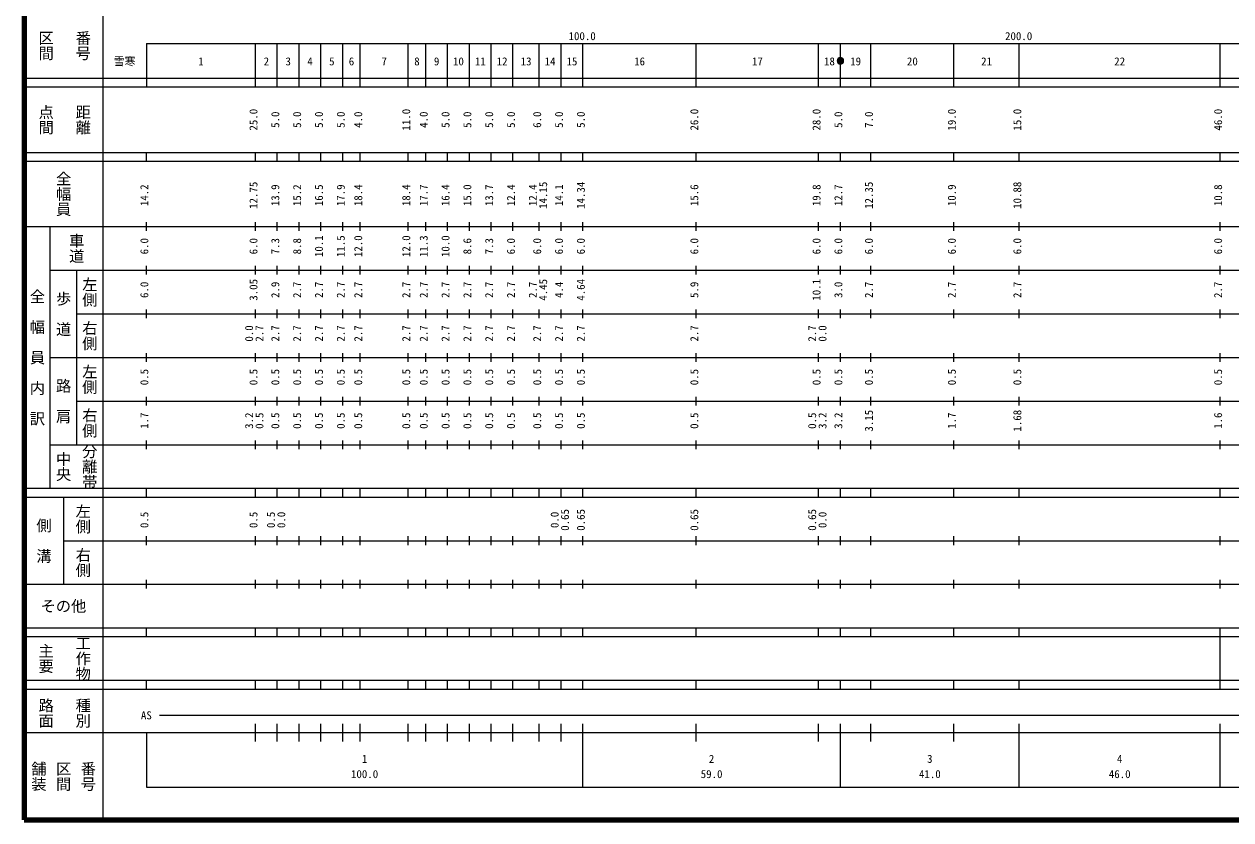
# Model space of a CAD drawing. Units: millimetres on the paper, enlarged 1000 times. Extents: x 40000 to 680000, y 20000 to 380000.
# Drawn here: x 40000 to 316467, y 20000 to 202409 of the extents above; entities that cross this region are included whole.
import ezdxf
from ezdxf.enums import TextEntityAlignment as Align

# ---------------------------------------------------------------- set-up
doc = ezdxf.new("R2010")
doc.units = ezdxf.units.MM
doc.header["$LTSCALE"] = 1000
doc.layers.add('M-TTL', color=2, linetype='Continuous', lineweight=140)
doc.layers.add('M-TTL-BAND', color=7, linetype='Continuous', lineweight=25)
doc.styles.add('@ＭＳ ゴシック', font='')
doc.styles.add('ＭＳ ゴシック', font='')
doc.styles.get('@ＭＳ ゴシック').set_extended_font_data('@MS Gothic')
doc.styles.get('ＭＳ ゴシック').set_extended_font_data('MS Gothic')

msp = doc.modelspace()

# ---------------------------------------------------------------- hatches: boundary and pattern name
at = {"layer": 'M-TTL-BAND'}
msp.add_hatch(color=256, dxfattribs=at).paths.add_polyline_path([(227750, 194000, 1), (226250, 194000, 1)])

# ---------------------------------------------------------------- linework, layer by layer
at = {"layer": 'M-TTL'}
for p, q in [((40000, 380000), (40000, 20000)), ((40000, 20000), (680000, 20000))]:
    msp.add_line(p, q, dxfattribs=at)
at = {"layer": 'M-TTL-BAND'}
for p, q in [((58000, 370000), (58000, 20000)), ((68000, 198000), (579000, 198000)), ((68000, 198000), (68000, 188000)), ((93000, 188000), (93000, 198000)), ((98000, 188000), (98000, 198000)), ((103000, 188000), (103000, 198000)), ((108000, 188000), (108000, 198000)), ((113000, 188000), (113000, 198000)), ((117000, 188000), (117000, 198000)), ((128000, 188000), (128000, 198000)), ((132000, 188000), (132000, 198000)), ((137000, 188000), (137000, 198000)), ((142000, 188000), (142000, 198000)), ((147000, 188000), (147000, 198000)), ((152000, 188000), (152000, 198000)), ((158000, 188000), (158000, 198000)), ((163000, 188000), (163000, 198000)), ((168000, 188000), (168000, 198000)), ((194000, 188000), (194000, 198000)), ((222000, 188000), (222000, 198000)), ((227000, 188000), (227000, 198000)), ((234000, 188000), (234000, 198000)), ((253000, 188000), (253000, 198000)), ((268000, 188000), (268000, 198000)), ((314000, 188000), (314000, 198000)), ((40000, 190000), (579000, 190000)), ((40000, 188000), (579000, 188000)), ((40000, 173000), (579000, 173000)), ((68000, 171000), (68000, 173000)), ((93000, 171000), (93000, 173000)), ((98000, 171000), (98000, 173000)), ((103000, 171000), (103000, 173000)), ((108000, 171000), (108000, 173000)), ((113000, 171000), (113000, 173000)), ((117000, 171000), (117000, 173000)), ((128000, 171000), (128000, 173000)), ((132000, 171000), (132000, 173000)), ((137000, 171000), (137000, 173000)), ((142000, 171000), (142000, 173000)), ((147000, 171000), (147000, 173000)), ((152000, 171000), (152000, 173000)), ((158000, 171000), (158000, 173000)), ((163000, 171000), (163000, 173000)), ((168000, 171000), (168000, 173000)), ((194000, 171000), (194000, 173000)), ((222000, 171000), (222000, 173000)), ((227000, 171000), (227000, 173000)), ((234000, 171000), (234000, 173000)), ((253000, 171000), (253000, 173000)), ((268000, 171000), (268000, 173000)), ((314000, 171000), (314000, 173000)), ((40000, 171000), (579000, 171000)), ((40000, 156000), (579000, 156000)), ((46000, 96000), (46000, 156000)), ((68000, 155000), (68000, 157000)), ((93000, 155000), (93000, 157000)), ((98000, 155000), (98000, 157000)), ((103000, 155000), (103000, 157000)), ((108000, 155000), (108000, 157000)), ((113000, 155000), (113000, 157000)), ((117000, 155000), (117000, 157000)), ((128000, 155000), (128000, 157000)), ((132000, 155000), (132000, 157000)), ((137000, 155000), (137000, 157000)), ((142000, 155000), (142000, 157000)), ((147000, 155000), (147000, 157000)), ((152000, 155000), (152000, 157000)), ((158000, 155000), (158000, 157000)), ((163000, 155000), (163000, 157000)), ((168000, 155000), (168000, 157000)), ((194000, 155000), (194000, 157000)), ((222000, 155000), (222000, 157000)), ((227000, 155000), (227000, 157000)), ((234000, 155000), (234000, 157000)), ((253000, 155000), (253000, 157000)), ((268000, 155000), (268000, 157000)), ((314000, 155000), (314000, 157000)), ((68000, 145000), (68000, 147000)), ((93000, 145000), (93000, 147000)), ((98000, 145000), (98000, 147000)), ((103000, 145000), (103000, 147000)), ((108000, 145000), (108000, 147000)), ((113000, 145000), (113000, 147000)), ((117000, 145000), (117000, 147000)), ((128000, 145000), (128000, 147000)), ((132000, 145000), (132000, 147000)), ((137000, 145000), (137000, 147000)), ((142000, 145000), (142000, 147000)), ((147000, 145000), (147000, 147000)), ((152000, 145000), (152000, 147000)), ((158000, 145000), (158000, 147000)), ((163000, 145000), (163000, 147000)), ((168000, 145000), (168000, 147000)), ((194000, 145000), (194000, 147000)), ((222000, 145000), (222000, 147000)), ((227000, 145000), (227000, 147000)), ((234000, 145000), (234000, 147000)), ((253000, 145000), (253000, 147000)), ((268000, 145000), (268000, 147000)), ((314000, 145000), (314000, 147000)), ((46000, 146000), (579000, 146000)), ((52000, 146000), (52000, 106000)), ((52000, 136000), (579000, 136000)), ((68000, 135000), (68000, 137000)), ((93000, 135000), (93000, 137000)), ((98000, 135000), (98000, 137000)), ((103000, 135000), (103000, 137000)), ((108000, 135000), (108000, 137000)), ((113000, 135000), (113000, 137000)), ((117000, 135000), (117000, 137000)), ((128000, 135000), (128000, 137000)), ((132000, 135000), (132000, 137000)), ((137000, 135000), (137000, 137000)), ((142000, 135000), (142000, 137000)), ((147000, 135000), (147000, 137000)), ((152000, 135000), (152000, 137000)), ((158000, 135000), (158000, 137000)), ((163000, 135000), (163000, 137000)), ((168000, 135000), (168000, 137000)), ((194000, 135000), (194000, 137000)), ((222000, 135000), (222000, 137000)), ((227000, 135000), (227000, 137000)), ((234000, 135000), (234000, 137000)), ((253000, 135000), (253000, 137000)), ((268000, 135000), (268000, 137000)), ((314000, 135000), (314000, 137000)), ((46000, 126000), (579000, 126000)), ((68000, 125000), (68000, 127000)), ((93000, 125000), (93000, 127000)), ((98000, 125000), (98000, 127000)), ((103000, 125000), (103000, 127000)), ((108000, 125000), (108000, 127000)), ((113000, 125000), (113000, 127000)), ((117000, 125000), (117000, 127000)), ((128000, 125000), (128000, 127000)), ((132000, 125000), (132000, 127000)), ((137000, 125000), (137000, 127000)), ((142000, 125000), (142000, 127000)), ((147000, 125000), (147000, 127000)), ((152000, 125000), (152000, 127000)), ((158000, 125000), (158000, 127000)), ((163000, 125000), (163000, 127000)), ((168000, 125000), (168000, 127000)), ((194000, 125000), (194000, 127000)), ((222000, 125000), (222000, 127000)), ((227000, 125000), (227000, 127000)), ((234000, 125000), (234000, 127000)), ((253000, 125000), (253000, 127000)), ((268000, 125000), (268000, 127000)), ((314000, 125000), (314000, 127000)), ((68000, 115000), (68000, 117000)), ((93000, 115000), (93000, 117000)), ((98000, 115000), (98000, 117000)), ((103000, 115000), (103000, 117000)), ((108000, 115000), (108000, 117000)), ((113000, 115000), (113000, 117000)), ((117000, 115000), (117000, 117000)), ((128000, 115000), (128000, 117000)), ((132000, 115000), (132000, 117000)), ((137000, 115000), (137000, 117000)), ((142000, 115000), (142000, 117000)), ((147000, 115000), (147000, 117000)), ((152000, 115000), (152000, 117000)), ((158000, 115000), (158000, 117000)), ((163000, 115000), (163000, 117000)), ((168000, 115000), (168000, 117000)), ((194000, 115000), (194000, 117000)), ((222000, 115000), (222000, 117000)), ((227000, 115000), (227000, 117000)), ((234000, 115000), (234000, 117000)), ((253000, 115000), (253000, 117000)), ((268000, 115000), (268000, 117000)), ((314000, 115000), (314000, 117000)), ((52000, 116000), (579000, 116000)), ((46000, 106000), (579000, 106000)), ((68000, 105000), (68000, 107000)), ((93000, 105000), (93000, 107000)), ((98000, 105000), (98000, 107000)), ((103000, 105000), (103000, 107000)), ((108000, 105000), (108000, 107000)), ((113000, 105000), (113000, 107000)), ((117000, 105000), (117000, 107000)), ((128000, 105000), (128000, 107000)), ((132000, 105000), (132000, 107000)), ((137000, 105000), (137000, 107000)), ((142000, 105000), (142000, 107000)), ((147000, 105000), (147000, 107000)), ((152000, 105000), (152000, 107000)), ((158000, 105000), (158000, 107000)), ((163000, 105000), (163000, 107000)), ((168000, 105000), (168000, 107000)), ((194000, 105000), (194000, 107000)), ((222000, 105000), (222000, 107000)), ((227000, 105000), (227000, 107000)), ((234000, 105000), (234000, 107000)), ((253000, 105000), (253000, 107000)), ((268000, 105000), (268000, 107000)), ((314000, 105000), (314000, 107000)), ((40000, 96000), (579000, 96000)), ((40000, 94000), (579000, 94000)), ((49000, 94000), (49000, 74000)), ((68000, 94000), (68000, 96000)), ((93000, 94000), (93000, 96000)), ((98000, 94000), (98000, 96000)), ((103000, 94000), (103000, 96000)), ((108000, 94000), (108000, 96000)), ((113000, 94000), (113000, 96000)), ((117000, 94000), (117000, 96000)), ((128000, 94000), (128000, 96000)), ((132000, 94000), (132000, 96000)), ((137000, 94000), (137000, 96000)), ((142000, 94000), (142000, 96000)), ((147000, 94000), (147000, 96000)), ((152000, 94000), (152000, 96000)), ((158000, 94000), (158000, 96000)), ((163000, 94000), (163000, 96000)), ((168000, 94000), (168000, 96000)), ((194000, 94000), (194000, 96000)), ((222000, 94000), (222000, 96000)), ((227000, 94000), (227000, 96000)), ((234000, 94000), (234000, 96000)), ((253000, 94000), (253000, 96000)), ((268000, 94000), (268000, 96000)), ((314000, 94000), (314000, 96000)), ((49000, 84000), (579000, 84000)), ((68000, 83000), (68000, 85000)), ((93000, 83000), (93000, 85000)), ((98000, 83000), (98000, 85000)), ((103000, 83000), (103000, 85000)), ((108000, 83000), (108000, 85000)), ((113000, 83000), (113000, 85000)), ((117000, 83000), (117000, 85000)), ((128000, 83000), (128000, 85000)), ((132000, 83000), (132000, 85000)), ((137000, 83000), (137000, 85000)), ((142000, 83000), (142000, 85000)), ((147000, 83000), (147000, 85000)), ((152000, 83000), (152000, 85000)), ((158000, 83000), (158000, 85000)), ((163000, 83000), (163000, 85000)), ((168000, 83000), (168000, 85000)), ((194000, 83000), (194000, 85000)), ((222000, 83000), (222000, 85000)), ((227000, 83000), (227000, 85000)), ((234000, 83000), (234000, 85000)), ((253000, 83000), (253000, 85000)), ((268000, 83000), (268000, 85000)), ((314000, 83000), (314000, 85000)), ((68000, 73000), (68000, 75000)), ((93000, 73000), (93000, 75000)), ((98000, 73000), (98000, 75000)), ((103000, 73000), (103000, 75000)), ((108000, 73000), (108000, 75000)), ((113000, 73000), (113000, 75000)), ((117000, 73000), (117000, 75000)), ((128000, 73000), (128000, 75000)), ((132000, 73000), (132000, 75000)), ((137000, 73000), (137000, 75000)), ((142000, 73000), (142000, 75000)), ((147000, 73000), (147000, 75000)), ((152000, 73000), (152000, 75000)), ((158000, 73000), (158000, 75000)), ((163000, 73000), (163000, 75000)), ((168000, 73000), (168000, 75000)), ((194000, 73000), (194000, 75000)), ((222000, 73000), (222000, 75000)), ((227000, 73000), (227000, 75000)), ((234000, 73000), (234000, 75000)), ((253000, 73000), (253000, 75000)), ((268000, 73000), (268000, 75000)), ((314000, 73000), (314000, 75000)), ((40000, 74000), (579000, 74000)), ((40000, 64000), (579000, 64000)), ((68000, 62000), (68000, 64000)), ((93000, 62000), (93000, 64000)), ((98000, 62000), (98000, 64000)), ((103000, 62000), (103000, 64000)), ((108000, 62000), (108000, 64000)), ((113000, 62000), (113000, 64000)), ((117000, 62000), (117000, 64000)), ((128000, 62000), (128000, 64000)), ((132000, 62000), (132000, 64000)), ((137000, 62000), (137000, 64000)), ((142000, 62000), (142000, 64000)), ((147000, 62000), (147000, 64000)), ((152000, 62000), (152000, 64000)), ((158000, 62000), (158000, 64000)), ((163000, 62000), (163000, 64000)), ((168000, 62000), (168000, 64000)), ((194000, 62000), (194000, 64000)), ((222000, 62000), (222000, 64000)), ((227000, 62000), (227000, 64000)), ((234000, 62000), (234000, 64000)), ((253000, 62000), (253000, 64000)), ((268000, 62000), (268000, 64000)), ((314000, 62000), (314000, 64000)), ((40000, 62000), (579000, 62000)), ((314000, 52000), (314000, 62000)), ((40000, 52000), (579000, 52000)), ((40000, 50000), (579000, 50000)), ((68000, 50000), (68000, 52000)), ((93000, 50000), (93000, 52000)), ((98000, 50000), (98000, 52000)), ((103000, 50000), (103000, 52000)), ((108000, 50000), (108000, 52000)), ((113000, 50000), (113000, 52000)), ((117000, 50000), (117000, 52000)), ((128000, 50000), (128000, 52000)), ((132000, 50000), (132000, 52000)), ((137000, 50000), (137000, 52000)), ((142000, 50000), (142000, 52000)), ((147000, 50000), (147000, 52000)), ((152000, 50000), (152000, 52000)), ((158000, 50000), (158000, 52000)), ((163000, 50000), (163000, 52000)), ((168000, 50000), (168000, 52000)), ((194000, 50000), (194000, 52000)), ((222000, 50000), (222000, 52000)), ((227000, 50000), (227000, 52000)), ((234000, 50000), (234000, 52000)), ((253000, 50000), (253000, 52000)), ((268000, 50000), (268000, 52000)), ((314000, 50000), (314000, 52000)), ((71000, 44000), (565000, 44000)), ((93000, 38000), (93000, 42000)), ((98000, 38000), (98000, 42000)), ((103000, 38000), (103000, 42000)), ((108000, 38000), (108000, 42000)), ((113000, 38000), (113000, 42000)), ((117000, 38000), (117000, 42000)), ((128000, 38000), (128000, 42000)), ((132000, 38000), (132000, 42000)), ((137000, 38000), (137000, 42000)), ((142000, 38000), (142000, 42000)), ((147000, 38000), (147000, 42000)), ((152000, 38000), (152000, 42000)), ((158000, 38000), (158000, 42000)), ((163000, 38000), (163000, 42000)), ((168000, 27500), (168000, 42000)), ((194000, 38000), (194000, 42000)), ((222000, 38000), (222000, 42000)), ((227000, 27500), (227000, 42000)), ((234000, 38000), (234000, 42000)), ((253000, 38000), (253000, 42000)), ((268000, 27500), (268000, 42000)), ((314000, 27500), (314000, 42000)), ((40000, 40000), (579000, 40000)), ((68000, 40000), (68000, 27500)), ((68000, 27500), (579000, 27500))]:
    msp.add_line(p, q, dxfattribs=at)
msp.add_lwpolyline([(227750, 194000, 1), (226250, 194000, 1)], format="xyb", close=True, dxfattribs=at)

# ---------------------------------------------------------------- texts
at = {"layer": 'M-TTL-BAND', "style": '@ＭＳ ゴシック'}
for s, p in [('区間', (45000, 197500)), ('番号', (53500, 197500)), ('点間', (45000, 180500)), ('距離', (53500, 180500)), ('全幅員', (49000, 163500)), ('車道', (52000, 151000)), ('左側', (55000, 141000)), ('全\u3000幅\u3000員\u3000内\u3000訳', (43000, 126000)), ('歩\u3000道', (49000, 136000)), ('右側', (55000, 131000)), ('左側', (55000, 121000)), ('路\u3000肩', (49000, 116000)), ('右側', (55000, 111000)), ('分離帯', (55000, 101000)), ('中央', (49000, 101000)), ('左側', (53500, 89000)), ('側\u3000溝', (44500, 84000)), ('右側', (53500, 79000)), ('工作物', (53500, 57000)), ('主要', (45000, 57000)), ('路面', (45000, 44500)), ('種別', (53500, 44500)), ('舗装', (43333, 30000)), ('番号', (54667, 30000)), ('区間', (49000, 30000))]:
    msp.add_text(s, height=2566, rotation=270, dxfattribs=at).set_placement(p, align=Align.MIDDLE_CENTER)
at = {"layer": 'M-TTL-BAND', "style": 'ＭＳ ゴシック'}
for s, p in [('100.0', (167844, 198195)), ('200.0', (267844, 198195)), ('雪寒', (63017, 192405)), ('1', (80500, 192405)), ('2', (95500, 192405)), ('3', (100500, 192405)), ('4', (105500, 192405)), ('5', (110500, 192405)), ('6', (115000, 192405)), ('7', (122500, 192405)), ('8', (130000, 192405)), ('9', (134500, 192405)), ('10', (139500, 192405)), ('11', (144500, 192405)), ('12', (149500, 192405)), ('13', (155000, 192405)), ('14', (160500, 192405)), ('15', (165500, 192405)), ('16', (181000, 192405)), ('17', (208000, 192405)), ('18', (224500, 192405)), ('19', (230500, 192405)), ('20', (243500, 192405)), ('21', (260500, 192405)), ('22', (291000, 192405)), ('AS', (68000, 42500)), ('1', (118000, 32523)), ('2', (197500, 32523)), ('3', (247500, 32523)), ('4', (291000, 32523)), ('100.0', (118000, 29033)), ('59.0', (197500, 29033)), ('41.0', (247500, 29033)), ('46.0', (291000, 29033))]:
    msp.add_text(s, height=1833, dxfattribs=at).set_placement(p, align=Align.BOTTOM_CENTER)
for s, p in [('25.0', (94000, 180500)), ('11.0', (129000, 180500)), ('26.0', (195000, 180500)), ('28.0', (223000, 180500)), ('19.0', (254000, 180500)), ('15.0', (269000, 180500)), ('46.0', (315000, 180500)), ('5.0', (99000, 180500)), ('5.0', (104000, 180500)), ('5.0', (109000, 180500)), ('5.0', (114000, 180500)), ('4.0', (118000, 180500)), ('4.0', (133000, 180500)), ('5.0', (138000, 180500)), ('5.0', (143000, 180500)), ('5.0', (148000, 180500)), ('5.0', (153000, 180500)), ('6.0', (159000, 180500)), ('5.0', (164000, 180500)), ('5.0', (169000, 180500)), ('5.0', (228000, 180500)), ('7.0', (235000, 180500)), ('12.75', (94000, 163174)), ('14.15', (160370, 163174)), ('14.34', (169000, 163174)), ('12.35', (235000, 163174)), ('10.88', (269000, 163174)), ('14.2', (69000, 163174)), ('13.9', (99000, 163174)), ('15.2', (104000, 163174)), ('16.5', (109000, 163174)), ('17.9', (114000, 163174)), ('18.4', (118000, 163174)), ('18.4', (129000, 163174)), ('17.7', (133000, 163174)), ('16.4', (138000, 163174)), ('15.0', (143000, 163174)), ('13.7', (148000, 163174)), ('12.4', (153000, 163174)), ('12.4', (158000, 163174)), ('14.1', (164000, 163174)), ('15.6', (195000, 163174)), ('19.8', (223000, 163174)), ('12.7', (228000, 163174)), ('10.9', (254000, 163174)), ('10.8', (315000, 163174)), ('6.0', (69000, 151500)), ('6.0', (94000, 151500)), ('7.3', (99000, 151500)), ('8.8', (104000, 151500)), ('10.1', (109000, 151500)), ('11.5', (114000, 151500)), ('12.0', (118000, 151500)), ('12.0', (129000, 151500)), ('11.3', (133000, 151500)), ('10.0', (138000, 151500)), ('8.6', (143000, 151500)), ('7.3', (148000, 151500)), ('6.0', (153000, 151500)), ('6.0', (159000, 151500)), ('6.0', (164000, 151500)), ('6.0', (169000, 151500)), ('6.0', (195000, 151500)), ('6.0', (223000, 151500)), ('6.0', (228000, 151500)), ('6.0', (235000, 151500)), ('6.0', (254000, 151500)), ('6.0', (269000, 151500)), ('6.0', (315000, 151500)), ('3.05', (94000, 141500)), ('4.45', (160370, 141500)), ('4.64', (169000, 141500)), ('10.1', (223000, 141500)), ('6.0', (69000, 141500)), ('2.9', (99000, 141500)), ('2.7', (104000, 141500)), ('2.7', (109000, 141500)), ('2.7', (114000, 141500)), ('2.7', (118000, 141500)), ('2.7', (129000, 141500)), ('2.7', (133000, 141500)), ('2.7', (138000, 141500)), ('2.7', (143000, 141500)), ('2.7', (148000, 141500)), ('2.7', (153000, 141500)), ('2.7', (158000, 141500)), ('4.4', (164000, 141500)), ('5.9', (195000, 141500)), ('3.0', (228000, 141500)), ('2.7', (235000, 141500)), ('2.7', (254000, 141500)), ('2.7', (269000, 141500)), ('2.7', (315000, 141500)), ('0.0', (93000, 131500)), ('2.7', (95370, 131500)), ('2.7', (99000, 131500)), ('2.7', (104000, 131500)), ('2.7', (109000, 131500)), ('2.7', (114000, 131500)), ('2.7', (118000, 131500)), ('2.7', (129000, 131500)), ('2.7', (133000, 131500)), ('2.7', (138000, 131500)), ('2.7', (143000, 131500)), ('2.7', (148000, 131500)), ('2.7', (153000, 131500)), ('2.7', (159000, 131500)), ('2.7', (164000, 131500)), ('2.7', (169000, 131500)), ('2.7', (195000, 131500)), ('2.7', (222000, 131500)), ('0.0', (224370, 131500)), ('0.5', (69000, 121500)), ('0.5', (94000, 121500)), ('0.5', (99000, 121500)), ('0.5', (104000, 121500)), ('0.5', (109000, 121500)), ('0.5', (114000, 121500)), ('0.5', (118000, 121500)), ('0.5', (129000, 121500)), ('0.5', (133000, 121500)), ('0.5', (138000, 121500)), ('0.5', (143000, 121500)), ('0.5', (148000, 121500)), ('0.5', (153000, 121500)), ('0.5', (159000, 121500)), ('0.5', (164000, 121500)), ('0.5', (169000, 121500)), ('0.5', (195000, 121500)), ('0.5', (223000, 121500)), ('0.5', (228000, 121500)), ('0.5', (235000, 121500)), ('0.5', (254000, 121500)), ('0.5', (269000, 121500)), ('0.5', (315000, 121500)), ('3.15', (235000, 111500)), ('1.68', (269000, 111500)), ('1.7', (69000, 111500)), ('3.2', (93000, 111500)), ('0.5', (95370, 111500)), ('0.5', (99000, 111500)), ('0.5', (104000, 111500)), ('0.5', (109000, 111500)), ('0.5', (114000, 111500)), ('0.5', (118000, 111500)), ('0.5', (129000, 111500)), ('0.5', (133000, 111500)), ('0.5', (138000, 111500)), ('0.5', (143000, 111500)), ('0.5', (148000, 111500)), ('0.5', (153000, 111500)), ('0.5', (159000, 111500)), ('0.5', (164000, 111500)), ('0.5', (169000, 111500)), ('0.5', (195000, 111500)), ('0.5', (222000, 111500)), ('3.2', (224370, 111500)), ('3.2', (228000, 111500)), ('1.7', (254000, 111500)), ('1.6', (315000, 111500)), ('0.5', (69000, 88764)), ('0.5', (94000, 88764)), ('0.5', (98000, 88764)), ('0.0', (100370, 88764)), ('0.0', (163000, 88764)), ('0.65', (165370, 88764)), ('0.65', (169000, 88764)), ('0.65', (195000, 88764)), ('0.65', (222000, 88764)), ('0.0', (224370, 88764))]:
    msp.add_text(s, height=1833, rotation=90, dxfattribs=at).set_placement(p, align=Align.BOTTOM_CENTER)
msp.add_text('その他', height=2566, dxfattribs=at).set_placement((49000, 69000), align=Align.MIDDLE_CENTER)

doc.saveas('drawing.dxf')
